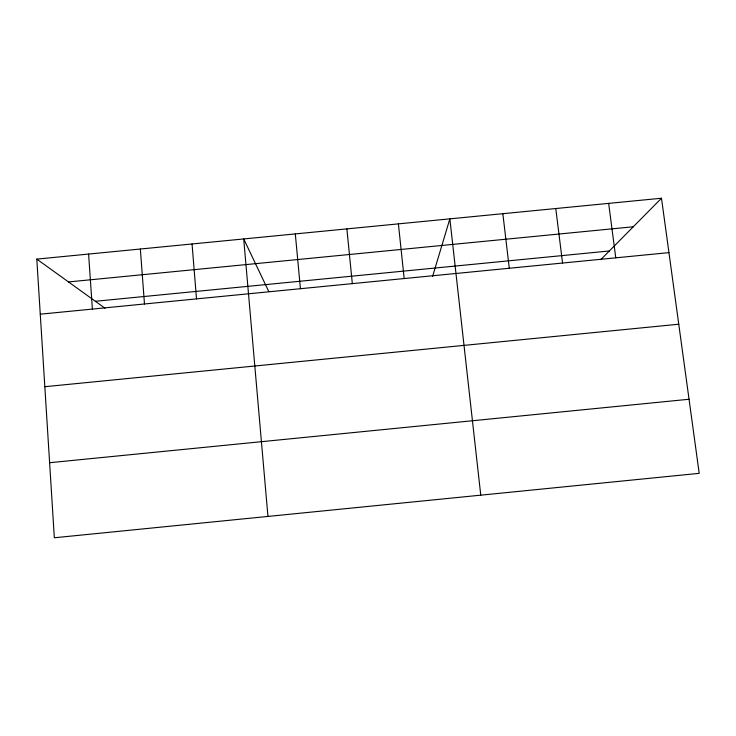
<?xml version="1.0" encoding="UTF-8"?>
<svg xmlns="http://www.w3.org/2000/svg" width="736" height="736" viewBox="0 0 736 736"><rect width="100%" height="100%" fill="white"/><g stroke="black" fill="none" stroke-linecap="round" stroke-linejoin="round"><path stroke-width="1.1" d="M432.575 276.515L449.862 218.859L480.764 495.162M600.797 259.642L661.489 198.232L699.2 473.34L54.335 537.768L36.8 259.109L661.489 198.232M44.832 386.704L678.758 324.217M49.616 462.714L689.043 399.252M68.494 281.934L633.291 226.771M95.358 301.282L609.362 250.976M40.268 314.189L668.941 252.623M36.8 259.109L104.972 308.2M268.778 291.52L243.708 238.942L267.95 516.424M608.654 203.384L615.774 257.83M555.772 208.536L562.562 263.046M502.844 213.698L509.294 268.263M398.397 223.873L404.174 278.558M346.877 228.896L352.332 283.636M295.311 233.919L300.435 288.714M192.05 243.984L196.512 298.89M140.346 249.016L144.477 303.986M88.596 254.058L92.396 309.083"/></g></svg>
